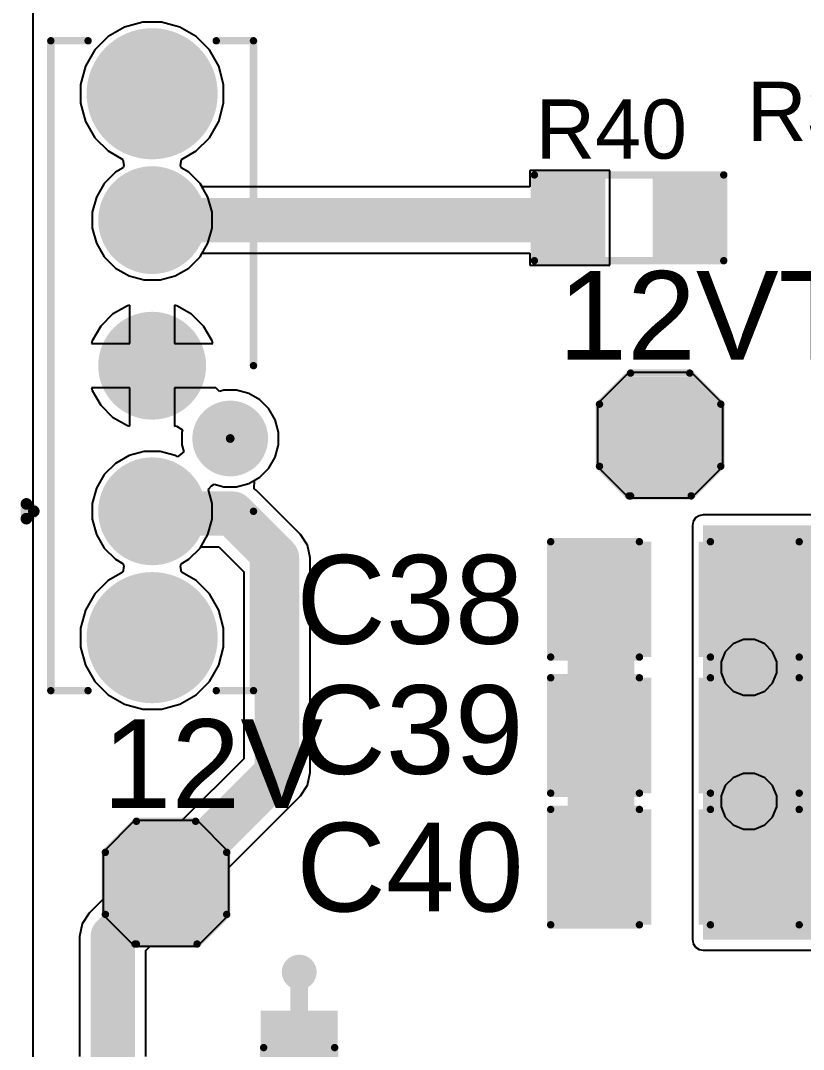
# Model space of a CAD drawing. Header units: millimetres. Extents: x 0 to 215, y 0 to 215.
# Drawn here: x 0.002 to 0.531, y 1.318 to 2.013 of the extents above; entities that cross this region are included whole.
import ezdxf

# ---------------------------------------------------------------- set-up
doc = ezdxf.new("R2010")
doc.units = ezdxf.units.MM
doc.header["$MEASUREMENT"] = 0
for name, color, linetype in [('BottomLayer', 5, 'Continuous'), ('BottomSolder', 6, 'Continuous'), ('MultiLayer', 9, 'Continuous'), ('PadHoleLayer', 156, 'Continuous'), ('TopLayer', 1, 'Continuous'), ('TopOverlay', 2, 'Continuous'), ('TopPaste', 8, 'Continuous'), ('TopSolder', 216, 'Continuous'), ('ViaHoleLayer', 16, 'Continuous')]:
    doc.layers.add(name, color=color, linetype=linetype)
doc.styles.add('Arial', font='arial.ttf', dxfattribs={"height": 0.2})

# ---------------------------------------------------------------- blocks, each defined once
blk = doc.blocks.new('R___0805_41')
at = {"layer": 'TopLayer'}
for points in [[(-0.06, 0.025), (-0.02, 0.025), (-0.02, -0.025), (-0.06, -0.025)], [(0.02, 0.025), (0.06, 0.025), (0.06, -0.025), (0.02, -0.025)]]:
    blk.add_hatch(color=1, dxfattribs=at).paths.add_polyline_path(points)
at = {"layer": 'TopPaste'}
for points in [[(-0.06, 0.025), (-0.02, 0.025), (-0.02, -0.025), (-0.06, -0.025)], [(0.02, 0.025), (0.06, 0.025), (0.06, -0.025), (0.02, -0.025)]]:
    blk.add_hatch(color=8, dxfattribs=at).paths.add_polyline_path(points)
at = {"layer": 'TopSolder'}
for points in [[(-0.064, 0.029), (-0.016, 0.029), (-0.016, -0.029), (-0.064, -0.029)], [(0.016, 0.029), (0.064, 0.029), (0.064, -0.029), (0.016, -0.029)]]:
    blk.add_hatch(color=216, dxfattribs=at).paths.add_polyline_path(points)
at = {"layer": 'TopOverlay', "const_width": 0.005}
for points in [[(-0.064, 0.029), (-0.064, -0.029)], [(0.064, 0.029), (-0.064, 0.029)], [(0.064, 0.029), (0.064, -0.029)], [(0.064, -0.029), (-0.064, -0.029)]]:
    blk.add_lwpolyline(points, dxfattribs=at)
at = {"layer": 'TopOverlay', "const_width": 0.0025}
for points in [[(-0.06525, 0.029, 1), (-0.06275, 0.029, 1)], [(-0.06525, 0.029, 1), (-0.06275, 0.029, 1)], [(0.06275, 0.029, 1), (0.06525, 0.029, 1)], [(0.06275, 0.029, 1), (0.06525, 0.029, 1)], [(-0.06525, -0.029, 1), (-0.06275, -0.029, 1)], [(-0.06525, -0.029, 1), (-0.06275, -0.029, 1)], [(0.06275, -0.029, 1), (0.06525, -0.029, 1)], [(0.06275, -0.029, 1), (0.06525, -0.029, 1)]]:
    blk.add_lwpolyline(points, format="xyb", close=True, dxfattribs=at)
blk = doc.blocks.new('LED_0603_93')
at = {"layer": 'TopLayer'}
for points in [[(-0.03937, 0.01969), (-0.01969, 0.01969), (-0.01969, -0.01969), (-0.03937, -0.01969)], [(0.01969, 0.01969), (0.03937, 0.01969), (0.03937, -0.01969), (0.01969, -0.01969)]]:
    blk.add_hatch(color=1, dxfattribs=at).paths.add_polyline_path(points)
at = {"layer": 'TopOverlay'}
blk.add_hatch(color=2, dxfattribs=at).paths.add_polyline_path([(0.044, -0.026), (0.069, -0.026), (0.069, 0.026), (0.044, 0.026)])
at = {"layer": 'TopPaste'}
for points in [[(-0.03937, 0.01969), (-0.01969, 0.01969), (-0.01969, -0.01969), (-0.03937, -0.01969)], [(0.01969, 0.01969), (0.03937, 0.01969), (0.03937, -0.01969), (0.01969, -0.01969)]]:
    blk.add_hatch(color=8, dxfattribs=at).paths.add_polyline_path(points)
at = {"layer": 'TopSolder'}
for points in [[(-0.04337, 0.02369), (-0.01569, 0.02369), (-0.01569, -0.02369), (-0.04337, -0.02369)], [(0.01569, 0.02369), (0.04337, 0.02369), (0.04337, -0.02369), (0.01569, -0.02369)]]:
    blk.add_hatch(color=216, dxfattribs=at).paths.add_polyline_path(points)
at = {"layer": 'TopOverlay', "const_width": 0.005}
for points in [[(-0.044, 0.024), (-0.017, 0.024)], [(-0.044, 0.024), (-0.044, -0.024)], [(0.017, 0.024), (0.044, 0.024)], [(0.044, 0.024), (0.044, -0.024)], [(-0.044, -0.024), (-0.017, -0.024)], [(0.017, -0.024), (0.044, -0.024)]]:
    blk.add_lwpolyline(points, dxfattribs=at)
at = {"layer": 'TopOverlay', "const_width": 0.0025}
for points in [[(-0.04525, 0.024, 1), (-0.04275, 0.024, 1)], [(-0.04525, 0.024, 1), (-0.04275, 0.024, 1)], [(-0.01825, 0.024, 1), (-0.01575, 0.024, 1)], [(0.01575, 0.024, 1), (0.01825, 0.024, 1)], [(0.04275, 0.024, 1), (0.04525, 0.024, 1)], [(0.04275, 0.024, 1), (0.04525, 0.024, 1)], [(-0.04525, -0.024, 1), (-0.04275, -0.024, 1)], [(-0.04525, -0.024, 1), (-0.04275, -0.024, 1)], [(-0.01825, -0.024, 1), (-0.01575, -0.024, 1)], [(0.01575, -0.024, 1), (0.01825, -0.024, 1)], [(0.04275, -0.024, 1), (0.04525, -0.024, 1)], [(0.04275, -0.024, 1), (0.04525, -0.024, 1)]]:
    blk.add_lwpolyline(points, format="xyb", close=True, dxfattribs=at)
blk = doc.blocks.new('T____P______TH_1_8___H_________0_92___106')
at = {"layer": 'BottomLayer'}
blk.add_hatch(color=5, dxfattribs=at).paths.add_polyline_path([(0.01772, 0.03543), (-0.01772, 0.03543), (-0.03543, 0.01772), (-0.03543, -0.01772), (-0.01772, -0.03543), (0.01772, -0.03543), (0.03543, -0.01772), (0.03543, 0.01772)])
at = {"layer": 'BottomSolder'}
blk.add_hatch(color=6, dxfattribs=at).paths.add_polyline_path([(0.01972, 0.03943), (-0.01972, 0.03943), (-0.03943, 0.01972), (-0.03943, -0.01972), (-0.01972, -0.03943), (0.01972, -0.03943), (0.03943, -0.01972), (0.03943, 0.01972)])
at = {"layer": 'MultiLayer'}
blk.add_hatch(color=9, dxfattribs=at).paths.add_polyline_path([(0.01772, 0.03543), (-0.01772, 0.03543), (-0.03543, 0.01772), (-0.03543, -0.01772), (-0.01772, -0.03543), (0.01772, -0.03543), (0.03543, -0.01772), (0.03543, 0.01772)])
at = {"layer": 'PadHoleLayer'}
h = blk.add_hatch(color=156, dxfattribs=at)
edge = h.paths.add_edge_path()
edge.add_arc((0, 0), 0.01811, 0, 360)
at = {"layer": 'TopLayer'}
blk.add_hatch(color=1, dxfattribs=at).paths.add_polyline_path([(0.01772, 0.03543), (-0.01772, 0.03543), (-0.03543, 0.01772), (-0.03543, -0.01772), (-0.01772, -0.03543), (0.01772, -0.03543), (0.03543, -0.01772), (0.03543, 0.01772)])
at = {"layer": 'TopSolder'}
blk.add_hatch(color=216, dxfattribs=at).paths.add_polyline_path([(0.01972, 0.03943), (-0.01972, 0.03943), (-0.03943, 0.01972), (-0.03943, -0.01972), (-0.01972, -0.03943), (0.01972, -0.03943), (0.03943, -0.01972), (0.03943, 0.01972)])
at = {"layer": 'TopOverlay', "const_width": 0.005}
for points in [[(-0.041, 0.021), (-0.02, 0.042)], [(-0.02, 0.042), (0.02, 0.042)], [(0.02, 0.042), (0.041, 0.021)], [(-0.041, -0.021), (-0.041, 0.021)], [(0.041, -0.021), (0.041, 0.021)], [(-0.041, -0.021), (-0.021, -0.041)], [(0.021, -0.041), (0.041, -0.021)], [(-0.02, -0.041), (0.021, -0.041)]]:
    blk.add_lwpolyline(points, dxfattribs=at)
at = {"layer": 'TopOverlay', "const_width": 0.0025}
for points in [[(-0.02125, 0.042, 1), (-0.01875, 0.042, 1)], [(-0.02125, 0.042, 1), (-0.01875, 0.042, 1)], [(0.01875, 0.042, 1), (0.02125, 0.042, 1)], [(0.01875, 0.042, 1), (0.02125, 0.042, 1)], [(-0.04225, 0.021, 1), (-0.03975, 0.021, 1)], [(-0.04225, 0.021, 1), (-0.03975, 0.021, 1)], [(0.03975, 0.021, 1), (0.04225, 0.021, 1)], [(0.03975, 0.021, 1), (0.04225, 0.021, 1)], [(-0.04225, -0.021, 1), (-0.03975, -0.021, 1)], [(-0.04225, -0.021, 1), (-0.03975, -0.021, 1)], [(0.03975, -0.021, 1), (0.04225, -0.021, 1)], [(0.03975, -0.021, 1), (0.04225, -0.021, 1)], [(-0.02225, -0.041, 1), (-0.01975, -0.041, 1)], [(-0.02125, -0.041, 1), (-0.01875, -0.041, 1)], [(0.01975, -0.041, 1), (0.02225, -0.041, 1)], [(0.01975, -0.041, 1), (0.02225, -0.041, 1)]]:
    blk.add_lwpolyline(points, format="xyb", close=True, dxfattribs=at)
blk = doc.blocks.new('1053111303_140')
at = {"layer": 'BottomLayer'}
h = blk.add_hatch(color=5, dxfattribs=at)
edge = h.paths.add_edge_path()
edge.add_arc((-0.18386, 0.02638), 0.04134, 0, 360)
h = blk.add_hatch(color=5, dxfattribs=at)
edge = h.paths.add_edge_path()
edge.add_arc((0.18386, 0.02638), 0.04134, 0, 360)
h = blk.add_hatch(color=5, dxfattribs=at)
edge = h.paths.add_edge_path()
edge.add_arc((-0.09843, 0.02638), 0.03346, 0, 360)
h = blk.add_hatch(color=5, dxfattribs=at)
edge = h.paths.add_edge_path()
edge.add_arc((0, 0.02638), 0.03346, 0, 360)
h = blk.add_hatch(color=5, dxfattribs=at)
edge = h.paths.add_edge_path()
edge.add_arc((0.09843, 0.02638), 0.03346, 0, 360)
at = {"layer": 'BottomSolder'}
h = blk.add_hatch(color=6, dxfattribs=at)
edge = h.paths.add_edge_path()
edge.add_arc((-0.18386, 0.02638), 0.04434, 0, 360)
h = blk.add_hatch(color=6, dxfattribs=at)
edge = h.paths.add_edge_path()
edge.add_arc((0.18386, 0.02638), 0.04434, 0, 360)
h = blk.add_hatch(color=6, dxfattribs=at)
edge = h.paths.add_edge_path()
edge.add_arc((-0.09843, 0.02638), 0.03646, 0, 360)
h = blk.add_hatch(color=6, dxfattribs=at)
edge = h.paths.add_edge_path()
edge.add_arc((0, 0.02638), 0.03646, 0, 360)
h = blk.add_hatch(color=6, dxfattribs=at)
edge = h.paths.add_edge_path()
edge.add_arc((0.09843, 0.02638), 0.03646, 0, 360)
h = blk.add_hatch(color=6, dxfattribs=at)
edge = h.paths.add_edge_path()
edge.add_arc((-0.04921, -0.02638), 0.003, 0, 360)
at = {"layer": 'MultiLayer'}
h = blk.add_hatch(color=9, dxfattribs=at)
edge = h.paths.add_edge_path()
edge.add_arc((-0.18386, 0.02638), 0.04134, 0, 360)
h = blk.add_hatch(color=9, dxfattribs=at)
edge = h.paths.add_edge_path()
edge.add_arc((0.18386, 0.02638), 0.04134, 0, 360)
h = blk.add_hatch(color=9, dxfattribs=at)
edge = h.paths.add_edge_path()
edge.add_arc((-0.09843, 0.02638), 0.03346, 0, 360)
h = blk.add_hatch(color=9, dxfattribs=at)
edge = h.paths.add_edge_path()
edge.add_arc((0, 0.02638), 0.03346, 0, 360)
h = blk.add_hatch(color=9, dxfattribs=at)
edge = h.paths.add_edge_path()
edge.add_arc((0.09843, 0.02638), 0.03346, 0, 360)
at = {"layer": 'PadHoleLayer'}
h = blk.add_hatch(color=156, dxfattribs=at)
edge = h.paths.add_edge_path()
edge.add_arc((-0.18386, 0.02638), 0.0315, 0, 360)
h = blk.add_hatch(color=156, dxfattribs=at)
edge = h.paths.add_edge_path()
edge.add_arc((0.18386, 0.02638), 0.0315, 0, 360)
h = blk.add_hatch(color=156, dxfattribs=at)
edge = h.paths.add_edge_path()
edge.add_arc((-0.09843, 0.02638), 0.02362, 0, 360)
h = blk.add_hatch(color=156, dxfattribs=at)
edge = h.paths.add_edge_path()
edge.add_arc((0, 0.02638), 0.02362, 0, 360)
h = blk.add_hatch(color=156, dxfattribs=at)
edge = h.paths.add_edge_path()
edge.add_arc((0.09843, 0.02638), 0.02362, 0, 360)
h = blk.add_hatch(color=156, dxfattribs=at)
edge = h.paths.add_edge_path()
edge.add_arc((-0.04921, -0.02638), 0.02559, 0, 360)
at = {"layer": 'TopLayer'}
h = blk.add_hatch(color=1, dxfattribs=at)
edge = h.paths.add_edge_path()
edge.add_arc((-0.18386, 0.02638), 0.04134, 0, 360)
h = blk.add_hatch(color=1, dxfattribs=at)
edge = h.paths.add_edge_path()
edge.add_arc((0.18386, 0.02638), 0.04134, 0, 360)
h = blk.add_hatch(color=1, dxfattribs=at)
edge = h.paths.add_edge_path()
edge.add_arc((-0.09843, 0.02638), 0.03346, 0, 360)
h = blk.add_hatch(color=1, dxfattribs=at)
edge = h.paths.add_edge_path()
edge.add_arc((0, 0.02638), 0.03346, 0, 360)
h = blk.add_hatch(color=1, dxfattribs=at)
edge = h.paths.add_edge_path()
edge.add_arc((0.09843, 0.02638), 0.03346, 0, 360)
at = {"layer": 'TopSolder'}
h = blk.add_hatch(color=216, dxfattribs=at)
edge = h.paths.add_edge_path()
edge.add_arc((-0.18386, 0.02638), 0.04434, 0, 360)
h = blk.add_hatch(color=216, dxfattribs=at)
edge = h.paths.add_edge_path()
edge.add_arc((0.18386, 0.02638), 0.04434, 0, 360)
h = blk.add_hatch(color=216, dxfattribs=at)
edge = h.paths.add_edge_path()
edge.add_arc((-0.09843, 0.02638), 0.03646, 0, 360)
h = blk.add_hatch(color=216, dxfattribs=at)
edge = h.paths.add_edge_path()
edge.add_arc((0, 0.02638), 0.03646, 0, 360)
h = blk.add_hatch(color=216, dxfattribs=at)
edge = h.paths.add_edge_path()
edge.add_arc((0.09843, 0.02638), 0.03646, 0, 360)
h = blk.add_hatch(color=216, dxfattribs=at)
edge = h.paths.add_edge_path()
edge.add_arc((-0.04921, -0.02638), 0.003, 0, 360)
at = {"layer": 'TopOverlay'}
for points, const_width in [([(-0.10343, 0.11138), (-0.09843, 0.10638)], 0.00787), ([(-0.10343, 0.11138), (-0.09343, 0.11138)], 0.00787), ([(-0.09343, 0.11138), (-0.09843, 0.10638)], 0.00787), ([(-0.21968, 0.09488), (0.21968, 0.09488)], 0.005), ([(-0.21968, 0.09488), (-0.21968, 0.06969)], 0.005), ([(0.21968, 0.09488), (0.21968, 0.06969)], 0.005), ([(-0.21968, -0.01693), (-0.21968, -0.04213)], 0.005), ([(0.21968, -0.01693), (0.21968, -0.04213)], 0.005), ([(-0.21968, -0.04213), (-0.09843, -0.04213)], 0.005), ([(0, -0.04213), (0.21968, -0.04213)], 0.005)]:
    blk.add_lwpolyline(points, dxfattribs=dict(at, const_width=const_width))
for points, const_width in [([(-0.10539, 0.11138, 1), (-0.10146, 0.11138, 1)], 0.00394), ([(-0.10539, 0.11138, 1), (-0.10146, 0.11138, 1)], 0.00394), ([(-0.09539, 0.11138, 1), (-0.09146, 0.11138, 1)], 0.00394), ([(-0.09539, 0.11138, 1), (-0.09146, 0.11138, 1)], 0.00394), ([(-0.10039, 0.10638, 1), (-0.09646, 0.10638, 1)], 0.00394), ([(-0.10039, 0.10638, 1), (-0.09646, 0.10638, 1)], 0.00394), ([(-0.22093, 0.09488, 1), (-0.21843, 0.09488, 1)], 0.0025), ([(-0.22093, 0.09488, 1), (-0.21843, 0.09488, 1)], 0.0025), ([(0.21843, 0.09488, 1), (0.22093, 0.09488, 1)], 0.0025), ([(0.21843, 0.09488, 1), (0.22093, 0.09488, 1)], 0.0025), ([(-0.22093, 0.06969, 1), (-0.21843, 0.06969, 1)], 0.0025), ([(0.21843, 0.06969, 1), (0.22093, 0.06969, 1)], 0.0025), ([(-0.22093, -0.01693, 1), (-0.21843, -0.01693, 1)], 0.0025), ([(0.21843, -0.01693, 1), (0.22093, -0.01693, 1)], 0.0025), ([(-0.22093, -0.04213, 1), (-0.21843, -0.04213, 1)], 0.0025), ([(-0.22093, -0.04213, 1), (-0.21843, -0.04213, 1)], 0.0025), ([(-0.09968, -0.04213, 1), (-0.09718, -0.04213, 1)], 0.0025), ([(-0.00125, -0.04213, 1), (0.00125, -0.04213, 1)], 0.0025), ([(0.21843, -0.04213, 1), (0.22093, -0.04213, 1)], 0.0025), ([(0.21843, -0.04213, 1), (0.22093, -0.04213, 1)], 0.0025)]:
    blk.add_lwpolyline(points, format="xyb", close=True, dxfattribs=dict(at, const_width=const_width))
blk = doc.blocks.new('T____P______TH_1_8___H_________0_92___141')
at = {"layer": 'BottomLayer'}
blk.add_hatch(color=5, dxfattribs=at).paths.add_polyline_path([(0.01772, 0.03543), (-0.01772, 0.03543), (-0.03543, 0.01772), (-0.03543, -0.01772), (-0.01772, -0.03543), (0.01772, -0.03543), (0.03543, -0.01772), (0.03543, 0.01772)])
at = {"layer": 'BottomSolder'}
blk.add_hatch(color=6, dxfattribs=at).paths.add_polyline_path([(0.01972, 0.03943), (-0.01972, 0.03943), (-0.03943, 0.01972), (-0.03943, -0.01972), (-0.01972, -0.03943), (0.01972, -0.03943), (0.03943, -0.01972), (0.03943, 0.01972)])
at = {"layer": 'MultiLayer'}
blk.add_hatch(color=9, dxfattribs=at).paths.add_polyline_path([(0.01772, 0.03543), (-0.01772, 0.03543), (-0.03543, 0.01772), (-0.03543, -0.01772), (-0.01772, -0.03543), (0.01772, -0.03543), (0.03543, -0.01772), (0.03543, 0.01772)])
at = {"layer": 'PadHoleLayer'}
h = blk.add_hatch(color=156, dxfattribs=at)
edge = h.paths.add_edge_path()
edge.add_arc((0, 0), 0.01811, 0, 360)
at = {"layer": 'TopLayer'}
blk.add_hatch(color=1, dxfattribs=at).paths.add_polyline_path([(0.01772, 0.03543), (-0.01772, 0.03543), (-0.03543, 0.01772), (-0.03543, -0.01772), (-0.01772, -0.03543), (0.01772, -0.03543), (0.03543, -0.01772), (0.03543, 0.01772)])
at = {"layer": 'TopSolder'}
blk.add_hatch(color=216, dxfattribs=at).paths.add_polyline_path([(0.01972, 0.03943), (-0.01972, 0.03943), (-0.03943, 0.01972), (-0.03943, -0.01972), (-0.01972, -0.03943), (0.01972, -0.03943), (0.03943, -0.01972), (0.03943, 0.01972)])
at = {"layer": 'TopOverlay', "const_width": 0.005}
for points in [[(-0.041, 0.021), (-0.02, 0.042)], [(-0.02, 0.042), (0.02, 0.042)], [(0.02, 0.042), (0.041, 0.021)], [(-0.041, -0.021), (-0.041, 0.021)], [(0.041, -0.021), (0.041, 0.021)], [(-0.041, -0.021), (-0.021, -0.041)], [(0.021, -0.041), (0.041, -0.021)], [(-0.02, -0.041), (0.021, -0.041)]]:
    blk.add_lwpolyline(points, dxfattribs=at)
at = {"layer": 'TopOverlay', "const_width": 0.0025}
for points in [[(-0.02125, 0.042, 1), (-0.01875, 0.042, 1)], [(-0.02125, 0.042, 1), (-0.01875, 0.042, 1)], [(0.01875, 0.042, 1), (0.02125, 0.042, 1)], [(0.01875, 0.042, 1), (0.02125, 0.042, 1)], [(-0.04225, 0.021, 1), (-0.03975, 0.021, 1)], [(-0.04225, 0.021, 1), (-0.03975, 0.021, 1)], [(0.03975, 0.021, 1), (0.04225, 0.021, 1)], [(0.03975, 0.021, 1), (0.04225, 0.021, 1)], [(-0.04225, -0.021, 1), (-0.03975, -0.021, 1)], [(-0.04225, -0.021, 1), (-0.03975, -0.021, 1)], [(0.03975, -0.021, 1), (0.04225, -0.021, 1)], [(0.03975, -0.021, 1), (0.04225, -0.021, 1)], [(-0.02225, -0.041, 1), (-0.01975, -0.041, 1)], [(-0.02125, -0.041, 1), (-0.01875, -0.041, 1)], [(0.01975, -0.041, 1), (0.02225, -0.041, 1)], [(0.01975, -0.041, 1), (0.02225, -0.041, 1)]]:
    blk.add_lwpolyline(points, format="xyb", close=True, dxfattribs=at)
blk = doc.blocks.new('C___1206_167')
at = {"layer": 'TopLayer'}
for points in [[(-0.08, 0.035), (-0.02, 0.035), (-0.02, -0.035), (-0.08, -0.035)], [(0.02, 0.035), (0.08, 0.035), (0.08, -0.035), (0.02, -0.035)]]:
    blk.add_hatch(color=1, dxfattribs=at).paths.add_polyline_path(points)
at = {"layer": 'TopPaste'}
for points in [[(-0.08, 0.035), (-0.02, 0.035), (-0.02, -0.035), (-0.08, -0.035)], [(0.02, 0.035), (0.08, 0.035), (0.08, -0.035), (0.02, -0.035)]]:
    blk.add_hatch(color=8, dxfattribs=at).paths.add_polyline_path(points)
at = {"layer": 'TopSolder'}
for points in [[(-0.084, 0.039), (-0.016, 0.039), (-0.016, -0.039), (-0.084, -0.039)], [(0.016, 0.039), (0.084, 0.039), (0.084, -0.039), (0.016, -0.039)]]:
    blk.add_hatch(color=216, dxfattribs=at).paths.add_polyline_path(points)
at = {"layer": 'TopOverlay', "const_width": 0.005}
for points in [[(-0.084, 0.039), (-0.024, 0.039)], [(-0.084, -0.039), (-0.084, 0.039)], [(0.024, 0.039), (0.084, 0.039)], [(0.084, -0.039), (0.084, 0.039)], [(-0.084, -0.039), (-0.024, -0.039)], [(0.024, -0.039), (0.084, -0.039)]]:
    blk.add_lwpolyline(points, dxfattribs=at)
at = {"layer": 'TopOverlay', "const_width": 0.0025}
for points in [[(-0.08525, 0.039, 1), (-0.08275, 0.039, 1)], [(-0.08525, 0.039, 1), (-0.08275, 0.039, 1)], [(-0.02525, 0.039, 1), (-0.02275, 0.039, 1)], [(0.02275, 0.039, 1), (0.02525, 0.039, 1)], [(0.08275, 0.039, 1), (0.08525, 0.039, 1)], [(0.08275, 0.039, 1), (0.08525, 0.039, 1)], [(-0.08525, -0.039, 1), (-0.08275, -0.039, 1)], [(-0.08525, -0.039, 1), (-0.08275, -0.039, 1)], [(-0.02525, -0.039, 1), (-0.02275, -0.039, 1)], [(0.02275, -0.039, 1), (0.02525, -0.039, 1)], [(0.08275, -0.039, 1), (0.08525, -0.039, 1)], [(0.08275, -0.039, 1), (0.08525, -0.039, 1)]]:
    blk.add_lwpolyline(points, format="xyb", close=True, dxfattribs=at)
blk = doc.blocks.new('C___1206_168')
at = {"layer": 'TopLayer'}
for points in [[(-0.08, 0.035), (-0.02, 0.035), (-0.02, -0.035), (-0.08, -0.035)], [(0.02, 0.035), (0.08, 0.035), (0.08, -0.035), (0.02, -0.035)]]:
    blk.add_hatch(color=1, dxfattribs=at).paths.add_polyline_path(points)
at = {"layer": 'TopPaste'}
for points in [[(-0.08, 0.035), (-0.02, 0.035), (-0.02, -0.035), (-0.08, -0.035)], [(0.02, 0.035), (0.08, 0.035), (0.08, -0.035), (0.02, -0.035)]]:
    blk.add_hatch(color=8, dxfattribs=at).paths.add_polyline_path(points)
at = {"layer": 'TopSolder'}
for points in [[(-0.084, 0.039), (-0.016, 0.039), (-0.016, -0.039), (-0.084, -0.039)], [(0.016, 0.039), (0.084, 0.039), (0.084, -0.039), (0.016, -0.039)]]:
    blk.add_hatch(color=216, dxfattribs=at).paths.add_polyline_path(points)
at = {"layer": 'TopOverlay', "const_width": 0.005}
for points in [[(-0.084, 0.039), (-0.024, 0.039)], [(-0.084, -0.039), (-0.084, 0.039)], [(0.024, 0.039), (0.084, 0.039)], [(0.084, -0.039), (0.084, 0.039)], [(-0.084, -0.039), (-0.024, -0.039)], [(0.024, -0.039), (0.084, -0.039)]]:
    blk.add_lwpolyline(points, dxfattribs=at)
at = {"layer": 'TopOverlay', "const_width": 0.0025}
for points in [[(-0.08525, 0.039, 1), (-0.08275, 0.039, 1)], [(-0.08525, 0.039, 1), (-0.08275, 0.039, 1)], [(-0.02525, 0.039, 1), (-0.02275, 0.039, 1)], [(0.02275, 0.039, 1), (0.02525, 0.039, 1)], [(0.08275, 0.039, 1), (0.08525, 0.039, 1)], [(0.08275, 0.039, 1), (0.08525, 0.039, 1)], [(-0.08525, -0.039, 1), (-0.08275, -0.039, 1)], [(-0.08525, -0.039, 1), (-0.08275, -0.039, 1)], [(-0.02525, -0.039, 1), (-0.02275, -0.039, 1)], [(0.02275, -0.039, 1), (0.02525, -0.039, 1)], [(0.08275, -0.039, 1), (0.08525, -0.039, 1)], [(0.08275, -0.039, 1), (0.08525, -0.039, 1)]]:
    blk.add_lwpolyline(points, format="xyb", close=True, dxfattribs=at)
blk = doc.blocks.new('C___1206_169')
at = {"layer": 'TopLayer'}
for points in [[(-0.08, 0.035), (-0.02, 0.035), (-0.02, -0.035), (-0.08, -0.035)], [(0.02, 0.035), (0.08, 0.035), (0.08, -0.035), (0.02, -0.035)]]:
    blk.add_hatch(color=1, dxfattribs=at).paths.add_polyline_path(points)
at = {"layer": 'TopPaste'}
for points in [[(-0.08, 0.035), (-0.02, 0.035), (-0.02, -0.035), (-0.08, -0.035)], [(0.02, 0.035), (0.08, 0.035), (0.08, -0.035), (0.02, -0.035)]]:
    blk.add_hatch(color=8, dxfattribs=at).paths.add_polyline_path(points)
at = {"layer": 'TopSolder'}
for points in [[(-0.084, 0.039), (-0.016, 0.039), (-0.016, -0.039), (-0.084, -0.039)], [(0.016, 0.039), (0.084, 0.039), (0.084, -0.039), (0.016, -0.039)]]:
    blk.add_hatch(color=216, dxfattribs=at).paths.add_polyline_path(points)
at = {"layer": 'TopOverlay', "const_width": 0.005}
for points in [[(-0.084, 0.039), (-0.024, 0.039)], [(-0.084, -0.039), (-0.084, 0.039)], [(0.024, 0.039), (0.084, 0.039)], [(0.084, -0.039), (0.084, 0.039)], [(-0.084, -0.039), (-0.024, -0.039)], [(0.024, -0.039), (0.084, -0.039)]]:
    blk.add_lwpolyline(points, dxfattribs=at)
at = {"layer": 'TopOverlay', "const_width": 0.0025}
for points in [[(-0.08525, 0.039, 1), (-0.08275, 0.039, 1)], [(-0.08525, 0.039, 1), (-0.08275, 0.039, 1)], [(-0.02525, 0.039, 1), (-0.02275, 0.039, 1)], [(0.02275, 0.039, 1), (0.02525, 0.039, 1)], [(0.08275, 0.039, 1), (0.08525, 0.039, 1)], [(0.08275, 0.039, 1), (0.08525, 0.039, 1)], [(-0.08525, -0.039, 1), (-0.08275, -0.039, 1)], [(-0.08525, -0.039, 1), (-0.08275, -0.039, 1)], [(-0.02525, -0.039, 1), (-0.02275, -0.039, 1)], [(0.02275, -0.039, 1), (0.02525, -0.039, 1)], [(0.08275, -0.039, 1), (0.08525, -0.039, 1)], [(0.08275, -0.039, 1), (0.08525, -0.039, 1)]]:
    blk.add_lwpolyline(points, format="xyb", close=True, dxfattribs=at)

msp = doc.modelspace()

# ---------------------------------------------------------------- hatches: boundary and pattern name
at = {"layer": 'BottomLayer'}
h = msp.add_hatch(color=5, dxfattribs=at)
edge = h.paths.add_edge_path()
edge.add_arc((0.394, 1.576), 0.01181, 0, 360)
h = msp.add_hatch(color=5, dxfattribs=at)
edge = h.paths.add_edge_path()
edge.add_arc((0.494, 1.576), 0.01181, 0, 360)
h = msp.add_hatch(color=5, dxfattribs=at)
edge = h.paths.add_edge_path()
edge.add_arc((0.394, 1.4855), 0.01181, 0, 360)
h = msp.add_hatch(color=5, dxfattribs=at)
edge = h.paths.add_edge_path()
edge.add_arc((0.494, 1.4855), 0.01181, 0, 360)
h = msp.add_hatch(color=5, dxfattribs=at)
edge = h.paths.add_edge_path()
edge.add_arc((0.19, 1.37), 0.01181, 0, 360)
at = {"layer": 'TopLayer'}
msp.add_hatch(color=1, dxfattribs=at).paths.add_polyline_path([(0.463, 1.392), (0.771, 1.392), (0.771, 1.672), (0.463, 1.672)])
h = msp.add_hatch(color=1, dxfattribs=at)
edge = h.paths.add_edge_path()
edge.add_arc((0.394, 1.576), 0.01181, 0, 360)
h = msp.add_hatch(color=1, dxfattribs=at)
edge = h.paths.add_edge_path()
edge.add_arc((0.494, 1.576), 0.01181, 0, 360)
h = msp.add_hatch(color=1, dxfattribs=at)
edge = h.paths.add_edge_path()
edge.add_arc((0.394, 1.4855), 0.01181, 0, 360)
h = msp.add_hatch(color=1, dxfattribs=at)
edge = h.paths.add_edge_path()
edge.add_arc((0.494, 1.4855), 0.01181, 0, 360)
h = msp.add_hatch(color=1, dxfattribs=at)
edge = h.paths.add_edge_path()
edge.add_arc((0.19, 1.37), 0.01181, 0, 360)
at = {"layer": 'ViaHoleLayer'}
h = msp.add_hatch(color=16, dxfattribs=at)
edge = h.paths.add_edge_path()
edge.add_arc((0.394, 1.576), 0.00591, 0, 360)
h = msp.add_hatch(color=16, dxfattribs=at)
edge = h.paths.add_edge_path()
edge.add_arc((0.494, 1.576), 0.00591, 0, 360)
h = msp.add_hatch(color=16, dxfattribs=at)
edge = h.paths.add_edge_path()
edge.add_arc((0.394, 1.4855), 0.00591, 0, 360)
h = msp.add_hatch(color=16, dxfattribs=at)
edge = h.paths.add_edge_path()
edge.add_arc((0.494, 1.4855), 0.00591, 0, 360)
h = msp.add_hatch(color=16, dxfattribs=at)
edge = h.paths.add_edge_path()
edge.add_arc((0.19, 1.37), 0.00591, 0, 360)

# ---------------------------------------------------------------- linework, layer by layer
at = {"layer": 'BottomLayer'}
for p, q in [((0.0102, 0.0102), (0.0102, 3.2398)), ((0.08426, 2.0122), (0.07196, 2.0089)), ((0.09699, 2.0122), (0.08426, 2.0122)), ((0.10928, 2.0089), (0.09699, 2.0122)), ((0.07196, 2.0089), (0.06094, 2.00254)), ((0.1203, 2.00254), (0.10928, 2.0089)), ((0.06094, 2.00254), (0.05194, 1.99354)), ((0.1293, 1.99354), (0.1203, 2.00254)), ((0.05194, 1.99354), (0.04558, 1.98252)), ((0.13567, 1.98252), (0.1293, 1.99354)), ((0.04558, 1.98252), (0.04228, 1.97022)), ((0.13896, 1.97022), (0.13567, 1.98252)), ((0.04228, 1.97022), (0.04228, 1.95749)), ((0.13896, 1.95749), (0.13896, 1.97022)), ((0.04228, 1.95749), (0.04558, 1.9452)), ((0.13567, 1.9452), (0.13896, 1.95749)), ((0.04558, 1.9452), (0.05194, 1.93418)), ((0.1293, 1.93418), (0.13567, 1.9452)), ((0.05194, 1.93418), (0.06094, 1.92518)), ((0.1203, 1.92518), (0.1293, 1.93418)), ((0.06094, 1.92518), (0.07081, 1.91948)), ((0.11044, 1.91948), (0.1203, 1.92518)), ((0.07109, 1.91387), (0.06578, 1.9108)), ((0.07081, 1.91948), (0.07141, 1.91569)), ((0.07141, 1.91569), (0.07109, 1.91387)), ((0.10983, 1.91569), (0.11044, 1.91948)), ((0.11016, 1.91387), (0.10983, 1.91569)), ((0.11547, 1.9108), (0.11016, 1.91387)), ((0.06578, 1.9108), (0.05824, 1.90327)), ((0.123, 1.90327), (0.11547, 1.9108)), ((0.05824, 1.90327), (0.05292, 1.89404)), ((0.12833, 1.89404), (0.123, 1.90327)), ((0.05292, 1.89404), (0.05016, 1.88375)), ((0.13109, 1.88375), (0.12833, 1.89404)), ((0.05016, 1.88375), (0.05016, 1.8731)), ((0.13109, 1.8731), (0.13109, 1.88375)), ((0.05016, 1.8731), (0.05292, 1.86281)), ((0.12833, 1.86281), (0.13109, 1.8731)), ((0.05292, 1.86281), (0.05824, 1.85358)), ((0.123, 1.85358), (0.12833, 1.86281)), ((0.05824, 1.85358), (0.06578, 1.84605)), ((0.11547, 1.84605), (0.123, 1.85358)), ((0.06578, 1.84605), (0.075, 1.84072)), ((0.10624, 1.84072), (0.11547, 1.84605)), ((0.075, 1.84072), (0.08529, 1.83796)), ((0.08529, 1.83796), (0.09595, 1.83796)), ((0.09595, 1.83796), (0.10624, 1.84072)), ((0.07385, 1.8205), (0.06393, 1.81478)), ((0.07562, 1.82098), (0.07385, 1.8205)), ((0.07562, 1.795), (0.07562, 1.82098)), ((0.1074, 1.8205), (0.10562, 1.82098)), ((0.10562, 1.82098), (0.10562, 1.795)), ((0.11731, 1.81478), (0.1074, 1.8205)), ((0.06393, 1.81478), (0.05584, 1.80669)), ((0.1254, 1.80669), (0.11731, 1.81478)), ((0.05584, 1.80669), (0.05012, 1.79678)), ((0.13112, 1.79678), (0.1254, 1.80669)), ((0.05012, 1.79678), (0.04964, 1.795)), ((0.04964, 1.795), (0.07562, 1.795)), ((0.10562, 1.795), (0.1316, 1.795)), ((0.1316, 1.795), (0.13112, 1.79678)), ((0.41278, 1.77543), (0.39157, 1.75422)), ((0.45522, 1.77543), (0.41278, 1.77543)), ((0.47643, 1.75422), (0.45522, 1.77543)), ((0.07562, 1.765), (0.04964, 1.765)), ((0.04964, 1.765), (0.05012, 1.76322)), ((0.05012, 1.76322), (0.05584, 1.75331)), ((0.07562, 1.73902), (0.07562, 1.765)), ((0.13372, 1.765), (0.10562, 1.765)), ((0.10562, 1.765), (0.10562, 1.73902)), ((0.13613, 1.76259), (0.13372, 1.765)), ((0.13909, 1.76338), (0.13613, 1.76259)), ((0.14767, 1.76338), (0.13909, 1.76338)), ((0.15596, 1.76116), (0.14767, 1.76338)), ((0.16339, 1.75687), (0.15596, 1.76116)), ((0.05584, 1.75331), (0.06393, 1.74522)), ((0.16946, 1.7508), (0.16339, 1.75687)), ((0.39157, 1.75422), (0.39157, 1.71178)), ((0.47643, 1.71178), (0.47643, 1.75422)), ((0.17375, 1.74337), (0.16946, 1.7508)), ((0.06393, 1.74522), (0.07385, 1.7395)), ((0.07385, 1.7395), (0.07562, 1.73902)), ((0.10562, 1.73902), (0.10675, 1.73932)), ((0.10675, 1.73932), (0.11119, 1.73658)), ((0.17597, 1.73508), (0.17375, 1.74337)), ((0.11119, 1.73658), (0.11079, 1.73508)), ((0.11079, 1.73508), (0.11079, 1.7265)), ((0.17597, 1.7265), (0.17597, 1.73508)), ((0.11079, 1.7265), (0.11208, 1.72169)), ((0.17375, 1.71821), (0.17597, 1.7265)), ((0.075, 1.71928), (0.06578, 1.71395)), ((0.08529, 1.72204), (0.075, 1.71928)), ((0.09595, 1.72204), (0.08529, 1.72204)), ((0.10624, 1.71928), (0.09595, 1.72204)), ((0.10778, 1.71839), (0.10624, 1.71928)), ((0.11208, 1.72169), (0.10778, 1.71839)), ((0.16946, 1.71078), (0.17375, 1.71821)), ((0.06578, 1.71395), (0.05824, 1.70642)), ((0.39157, 1.71178), (0.41278, 1.69057)), ((0.45522, 1.69057), (0.47643, 1.71178)), ((0.05824, 1.70642), (0.05292, 1.69719)), ((0.15596, 1.70042), (0.16339, 1.70471)), ((0.16339, 1.70471), (0.16946, 1.71078)), ((0.12903, 1.69684), (0.13074, 1.69879)), ((0.13074, 1.69879), (0.1325, 1.69996)), ((0.1325, 1.69996), (0.13909, 1.6982)), ((0.13909, 1.6982), (0.14767, 1.6982)), ((0.14767, 1.6982), (0.15596, 1.70042)), ((0.05292, 1.69719), (0.05016, 1.6869)), ((0.12864, 1.69604), (0.12903, 1.69684)), ((0.13109, 1.6869), (0.12864, 1.69604)), ((0.41278, 1.69057), (0.45522, 1.69057)), ((0.05016, 1.6869), (0.05016, 1.67625)), ((0.13109, 1.67625), (0.13109, 1.6869)), ((0.05016, 1.67625), (0.05292, 1.66596)), ((0.12833, 1.66596), (0.13109, 1.67625)), ((0.05292, 1.66596), (0.05824, 1.65673)), ((0.123, 1.65673), (0.12833, 1.66596)), ((0.05824, 1.65673), (0.06578, 1.6492)), ((0.11547, 1.6492), (0.123, 1.65673)), ((0.06578, 1.6492), (0.07109, 1.64613)), ((0.11016, 1.64613), (0.11547, 1.6492)), ((0.07141, 1.64431), (0.07081, 1.64052)), ((0.07109, 1.64613), (0.07141, 1.64431)), ((0.10983, 1.64431), (0.11016, 1.64613)), ((0.11044, 1.64052), (0.10983, 1.64431)), ((0.06094, 1.63482), (0.05194, 1.62582)), ((0.07081, 1.64052), (0.06094, 1.63482)), ((0.1203, 1.63482), (0.11044, 1.64052)), ((0.1293, 1.62582), (0.1203, 1.63482)), ((0.05194, 1.62582), (0.04558, 1.6148)), ((0.13567, 1.6148), (0.1293, 1.62582)), ((0.04558, 1.6148), (0.04228, 1.60251)), ((0.13896, 1.60251), (0.13567, 1.6148)), ((0.04228, 1.60251), (0.04228, 1.58978)), ((0.13896, 1.58978), (0.13896, 1.60251)), ((0.49026, 1.59481), (0.48334, 1.59195)), ((0.49774, 1.59481), (0.49026, 1.59481)), ((0.50466, 1.59195), (0.49774, 1.59481)), ((0.04228, 1.58978), (0.04558, 1.57748)), ((0.13567, 1.57748), (0.13896, 1.58978)), ((0.47805, 1.58666), (0.47519, 1.57974)), ((0.48334, 1.59195), (0.47805, 1.58666)), ((0.50995, 1.58666), (0.50466, 1.59195)), ((0.51281, 1.57974), (0.50995, 1.58666)), ((0.47519, 1.57974), (0.47519, 1.57226)), ((0.51281, 1.57226), (0.51281, 1.57974)), ((0.04558, 1.57748), (0.05194, 1.56646)), ((0.1293, 1.56646), (0.13567, 1.57748)), ((0.47519, 1.57226), (0.47805, 1.56534)), ((0.50995, 1.56534), (0.51281, 1.57226)), ((0.05194, 1.56646), (0.06094, 1.55746)), ((0.1203, 1.55746), (0.1293, 1.56646)), ((0.47805, 1.56534), (0.48334, 1.56005)), ((0.50466, 1.56005), (0.50995, 1.56534)), ((0.48334, 1.56005), (0.49026, 1.55719)), ((0.49774, 1.55719), (0.50466, 1.56005)), ((0.06094, 1.55746), (0.07196, 1.5511)), ((0.10928, 1.5511), (0.1203, 1.55746)), ((0.49026, 1.55719), (0.49774, 1.55719)), ((0.07196, 1.5511), (0.08426, 1.5478)), ((0.08426, 1.5478), (0.09699, 1.5478)), ((0.09699, 1.5478), (0.10928, 1.5511)), ((0.49026, 1.50431), (0.48334, 1.50145)), ((0.49774, 1.50431), (0.49026, 1.50431)), ((0.50466, 1.50145), (0.49774, 1.50431)), ((0.47805, 1.49616), (0.47519, 1.48924)), ((0.48334, 1.50145), (0.47805, 1.49616)), ((0.50995, 1.49616), (0.50466, 1.50145)), ((0.51281, 1.48924), (0.50995, 1.49616)), ((0.47519, 1.48924), (0.47519, 1.48176)), ((0.51281, 1.48176), (0.51281, 1.48924)), ((0.47519, 1.48176), (0.47805, 1.47484)), ((0.50995, 1.47484), (0.51281, 1.48176)), ((0.47805, 1.47484), (0.48334, 1.46955)), ((0.50466, 1.46955), (0.50995, 1.47484)), ((0.07878, 1.47243), (0.05757, 1.45122)), ((0.12122, 1.47243), (0.07878, 1.47243)), ((0.14243, 1.45122), (0.12122, 1.47243)), ((0.48334, 1.46955), (0.49026, 1.46669)), ((0.49774, 1.46669), (0.50466, 1.46955)), ((0.49026, 1.46669), (0.49774, 1.46669)), ((0.05757, 1.45122), (0.05757, 1.40878)), ((0.14243, 1.40878), (0.14243, 1.45122)), ((0.05757, 1.40878), (0.07878, 1.38757)), ((0.12122, 1.38757), (0.14243, 1.40878)), ((0.07878, 1.38757), (0.12122, 1.38757))]:
    msp.add_line(p, q, dxfattribs=at)
at = {"layer": 'TopLayer'}
for p, q in [((0.0102, 0.0102), (0.0102, 2.13807)), ((0.08426, 2.0122), (0.07196, 2.0089)), ((0.09699, 2.0122), (0.08426, 2.0122)), ((0.10928, 2.0089), (0.09699, 2.0122)), ((0.07196, 2.0089), (0.06094, 2.00254)), ((0.1203, 2.00254), (0.10928, 2.0089)), ((0.06094, 2.00254), (0.05194, 1.99354)), ((0.1293, 1.99354), (0.1203, 2.00254)), ((0.05194, 1.99354), (0.04558, 1.98252)), ((0.13567, 1.98252), (0.1293, 1.99354)), ((0.04558, 1.98252), (0.04228, 1.97022)), ((0.13896, 1.97022), (0.13567, 1.98252)), ((0.04228, 1.97022), (0.04228, 1.95749)), ((0.13896, 1.95749), (0.13896, 1.97022)), ((0.04228, 1.95749), (0.04558, 1.9452)), ((0.13567, 1.9452), (0.13896, 1.95749)), ((0.04558, 1.9452), (0.05194, 1.93418)), ((0.1293, 1.93418), (0.13567, 1.9452)), ((0.05194, 1.93418), (0.06094, 1.92518)), ((0.1203, 1.92518), (0.1293, 1.93418)), ((0.06094, 1.92518), (0.07081, 1.91948)), ((0.11044, 1.91948), (0.1203, 1.92518)), ((0.07109, 1.91387), (0.06578, 1.9108)), ((0.07081, 1.91948), (0.07141, 1.91569)), ((0.07141, 1.91569), (0.07109, 1.91387)), ((0.10983, 1.91569), (0.11044, 1.91948)), ((0.11016, 1.91387), (0.10983, 1.91569)), ((0.11547, 1.9108), (0.11016, 1.91387)), ((0.06578, 1.9108), (0.05824, 1.90327)), ((0.123, 1.90327), (0.11547, 1.9108)), ((0.4, 1.912), (0.346, 1.912)), ((0.346, 1.912), (0.346, 1.90086)), ((0.4, 1.848), (0.4, 1.912)), ((0.05824, 1.90327), (0.05292, 1.89404)), ((0.1244, 1.90086), (0.123, 1.90327)), ((0.346, 1.90086), (0.1244, 1.90086)), ((0.05292, 1.89404), (0.05016, 1.88375)), ((0.05016, 1.88375), (0.05016, 1.8731)), ((0.05016, 1.8731), (0.05292, 1.86281)), ((0.05292, 1.86281), (0.05824, 1.85358)), ((0.05824, 1.85358), (0.06578, 1.84605)), ((0.11547, 1.84605), (0.123, 1.85358)), ((0.123, 1.85358), (0.1244, 1.85599)), ((0.1244, 1.85599), (0.346, 1.85599)), ((0.346, 1.85599), (0.346, 1.848)), ((0.06578, 1.84605), (0.075, 1.84072)), ((0.10624, 1.84072), (0.11547, 1.84605)), ((0.346, 1.848), (0.4, 1.848)), ((0.075, 1.84072), (0.08529, 1.83796)), ((0.08529, 1.83796), (0.09595, 1.83796)), ((0.09595, 1.83796), (0.10624, 1.84072)), ((0.07385, 1.8205), (0.06393, 1.81478)), ((0.07562, 1.82098), (0.07385, 1.8205)), ((0.07562, 1.795), (0.07562, 1.82098)), ((0.1074, 1.8205), (0.10562, 1.82098)), ((0.10562, 1.82098), (0.10562, 1.795)), ((0.11731, 1.81478), (0.1074, 1.8205)), ((0.06393, 1.81478), (0.05584, 1.80669)), ((0.1254, 1.80669), (0.11731, 1.81478)), ((0.05584, 1.80669), (0.05012, 1.79678)), ((0.13112, 1.79678), (0.1254, 1.80669)), ((0.05012, 1.79678), (0.04964, 1.795)), ((0.04964, 1.795), (0.07562, 1.795)), ((0.10562, 1.795), (0.1316, 1.795)), ((0.1316, 1.795), (0.13112, 1.79678)), ((0.41278, 1.77543), (0.39157, 1.75422)), ((0.45522, 1.77543), (0.41278, 1.77543)), ((0.47643, 1.75422), (0.45522, 1.77543)), ((0.07562, 1.765), (0.04964, 1.765)), ((0.04964, 1.765), (0.05012, 1.76322)), ((0.05012, 1.76322), (0.05584, 1.75331)), ((0.07562, 1.73902), (0.07562, 1.765)), ((0.13372, 1.765), (0.10562, 1.765)), ((0.10562, 1.765), (0.10562, 1.73902)), ((0.13613, 1.76259), (0.13372, 1.765)), ((0.13909, 1.76338), (0.13613, 1.76259)), ((0.14767, 1.76338), (0.13909, 1.76338)), ((0.15596, 1.76116), (0.14767, 1.76338)), ((0.16339, 1.75687), (0.15596, 1.76116)), ((0.05584, 1.75331), (0.06393, 1.74522)), ((0.16946, 1.7508), (0.16339, 1.75687)), ((0.39157, 1.75422), (0.39157, 1.71178)), ((0.47643, 1.71178), (0.47643, 1.75422)), ((0.17375, 1.74337), (0.16946, 1.7508)), ((0.06393, 1.74522), (0.07385, 1.7395)), ((0.07385, 1.7395), (0.07562, 1.73902)), ((0.10562, 1.73902), (0.10675, 1.73932)), ((0.10675, 1.73932), (0.11119, 1.73658)), ((0.17597, 1.73508), (0.17375, 1.74337)), ((0.11119, 1.73658), (0.11079, 1.73508)), ((0.11079, 1.73508), (0.11079, 1.7265)), ((0.17597, 1.7265), (0.17597, 1.73508)), ((0.11079, 1.7265), (0.11208, 1.72169)), ((0.17375, 1.71821), (0.17597, 1.7265)), ((0.075, 1.71928), (0.06578, 1.71395)), ((0.08529, 1.72204), (0.075, 1.71928)), ((0.09595, 1.72204), (0.08529, 1.72204)), ((0.10624, 1.71928), (0.09595, 1.72204)), ((0.10778, 1.71839), (0.10624, 1.71928)), ((0.11208, 1.72169), (0.10778, 1.71839)), ((0.16946, 1.71078), (0.17375, 1.71821)), ((0.06578, 1.71395), (0.05824, 1.70642)), ((0.39157, 1.71178), (0.41278, 1.69057)), ((0.45522, 1.69057), (0.47643, 1.71178)), ((0.05824, 1.70642), (0.05292, 1.69719)), ((0.15976, 1.70261), (0.16339, 1.70471)), ((0.16339, 1.70471), (0.16946, 1.71078)), ((0.15956, 1.69673), (0.15976, 1.70261)), ((0.05292, 1.69719), (0.05016, 1.6869)), ((0.16086, 1.69586), (0.15956, 1.69673)), ((0.19086, 1.66586), (0.16086, 1.69586)), ((0.41278, 1.69057), (0.45522, 1.69057)), ((0.05016, 1.6869), (0.05016, 1.67625)), ((0.45795, 1.67705), (0.45641, 1.67473)), ((0.46027, 1.67859), (0.45795, 1.67705)), ((0.463, 1.67914), (0.46027, 1.67859)), ((0.771, 1.67914), (0.463, 1.67914)), ((0.05016, 1.67625), (0.05292, 1.66596)), ((0.45641, 1.67473), (0.45586, 1.672)), ((0.45586, 1.672), (0.45586, 1.392)), ((0.05292, 1.66596), (0.05824, 1.65673)), ((0.19572, 1.65858), (0.19086, 1.66586)), ((0.05824, 1.65673), (0.06578, 1.6492)), ((0.11547, 1.6492), (0.123, 1.65673)), ((0.123, 1.65673), (0.12349, 1.65757)), ((0.12349, 1.65757), (0.13571, 1.65757)), ((0.13571, 1.65757), (0.15257, 1.64071)), ((0.19743, 1.65), (0.19572, 1.65858)), ((0.06578, 1.6492), (0.07109, 1.64613)), ((0.11016, 1.64613), (0.11547, 1.6492)), ((0.19743, 1.505), (0.19743, 1.65)), ((0.07141, 1.64431), (0.07081, 1.64052)), ((0.07109, 1.64613), (0.07141, 1.64431)), ((0.10983, 1.64431), (0.11016, 1.64613)), ((0.11044, 1.64052), (0.10983, 1.64431)), ((0.06094, 1.63482), (0.05194, 1.62582)), ((0.07081, 1.64052), (0.06094, 1.63482)), ((0.1203, 1.63482), (0.11044, 1.64052)), ((0.1293, 1.62582), (0.1203, 1.63482)), ((0.15257, 1.64071), (0.15257, 1.51429)), ((0.05194, 1.62582), (0.04558, 1.6148)), ((0.13567, 1.6148), (0.1293, 1.62582)), ((0.04558, 1.6148), (0.04228, 1.60251)), ((0.13896, 1.60251), (0.13567, 1.6148)), ((0.04228, 1.60251), (0.04228, 1.58978)), ((0.13896, 1.58978), (0.13896, 1.60251)), ((0.04228, 1.58978), (0.04558, 1.57748)), ((0.13567, 1.57748), (0.13896, 1.58978)), ((0.04558, 1.57748), (0.05194, 1.56646)), ((0.1293, 1.56646), (0.13567, 1.57748)), ((0.05194, 1.56646), (0.06094, 1.55746)), ((0.1203, 1.55746), (0.1293, 1.56646)), ((0.06094, 1.55746), (0.07196, 1.5511)), ((0.10928, 1.5511), (0.1203, 1.55746)), ((0.07196, 1.5511), (0.08426, 1.5478)), ((0.08426, 1.5478), (0.09699, 1.5478)), ((0.09699, 1.5478), (0.10928, 1.5511)), ((0.15257, 1.51429), (0.11071, 1.47243)), ((0.19572, 1.49642), (0.19743, 1.505)), ((0.19086, 1.48914), (0.19572, 1.49642)), ((0.14243, 1.44071), (0.19086, 1.48914)), ((0.07878, 1.47243), (0.05757, 1.45122)), ((0.11071, 1.47243), (0.07878, 1.47243)), ((0.05757, 1.45122), (0.05757, 1.41929)), ((0.14243, 1.40878), (0.14243, 1.44071)), ((0.05757, 1.41929), (0.04814, 1.40986)), ((0.04814, 1.40986), (0.04328, 1.40258)), ((0.12122, 1.38757), (0.14243, 1.40878)), ((0.04328, 1.40258), (0.04157, 1.394)), ((0.04157, 1.394), (0.04157, 1.313)), ((0.45586, 1.392), (0.45641, 1.38927)), ((0.08643, 1.38471), (0.08929, 1.38757)), ((0.08643, 1.313), (0.08643, 1.38471)), ((0.08929, 1.38757), (0.12122, 1.38757)), ((0.45641, 1.38927), (0.45795, 1.38695)), ((0.45795, 1.38695), (0.46027, 1.38541)), ((0.46027, 1.38541), (0.463, 1.38486)), ((0.463, 1.38486), (0.771, 1.38486))]:
    msp.add_line(p, q, dxfattribs=at)
for points, const_width in [([(0.09062, 1.87843), (0.373, 1.87843)], 0.03), ([(0.373, 1.87843), (0.373, 1.88)], 0.02953), ([(0.09, 1.682), (0.092, 1.68)], 0.03), ([(0.092, 1.68), (0.145, 1.68)], 0.03), ([(0.145, 1.68), (0.175, 1.65)], 0.03), ([(0.175, 1.505), (0.175, 1.65)], 0.03), ([(0.394, 1.576), (0.394, 1.622)], 0.045), ([(0.494, 1.53), (0.494, 1.622)], 0.045), ([(0.394, 1.53), (0.394, 1.576)], 0.045), ([(0.394, 1.4855), (0.394, 1.53)], 0.045), ([(0.494, 1.441), (0.494, 1.53)], 0.045), ([(0.1, 1.43), (0.175, 1.505)], 0.03), ([(0.394, 1.441), (0.394, 1.4855)], 0.045), ([(0.064, 1.394), (0.1, 1.43)], 0.03), ([(0.064, 1.276), (0.064, 1.394)], 0.03), ([(0.19, 1.30453), (0.19, 1.37)], 0.012)]:
    msp.add_lwpolyline(points, dxfattribs=dict(at, const_width=const_width))
for points, const_width in [([(0.08312, 1.87843, 1), (0.09812, 1.87843, 1)], 0.015), ([(0.3655, 1.87843, 1), (0.3805, 1.87843, 1)], 0.015), ([(0.36562, 1.88, 1), (0.38038, 1.88, 1)], 0.01476), ([(0.36562, 1.87843, 1), (0.38038, 1.87843, 1)], 0.01476), ([(0.0825, 1.682, 1), (0.0975, 1.682, 1)], 0.015), ([(0.0845, 1.68, 1), (0.0995, 1.68, 1)], 0.015), ([(0.0845, 1.68, 1), (0.0995, 1.68, 1)], 0.015), ([(0.1375, 1.68, 1), (0.1525, 1.68, 1)], 0.015), ([(0.1375, 1.68, 1), (0.1525, 1.68, 1)], 0.015), ([(0.1675, 1.65, 1), (0.1825, 1.65, 1)], 0.015), ([(0.1675, 1.65, 1), (0.1825, 1.65, 1)], 0.015), ([(0.38275, 1.622, 1), (0.40525, 1.622, 1)], 0.0225), ([(0.48275, 1.622, 1), (0.50525, 1.622, 1)], 0.0225), ([(0.38275, 1.576, 1), (0.40525, 1.576, 1)], 0.0225), ([(0.38275, 1.576, 1), (0.40525, 1.576, 1)], 0.0225), ([(0.38275, 1.53, 1), (0.40525, 1.53, 1)], 0.0225), ([(0.38275, 1.53, 1), (0.40525, 1.53, 1)], 0.0225), ([(0.48275, 1.53, 1), (0.50525, 1.53, 1)], 0.0225), ([(0.48275, 1.53, 1), (0.50525, 1.53, 1)], 0.0225), ([(0.1675, 1.505, 1), (0.1825, 1.505, 1)], 0.015), ([(0.1675, 1.505, 1), (0.1825, 1.505, 1)], 0.015), ([(0.38275, 1.4855, 1), (0.40525, 1.4855, 1)], 0.0225), ([(0.38275, 1.4855, 1), (0.40525, 1.4855, 1)], 0.0225), ([(0.38275, 1.441, 1), (0.40525, 1.441, 1)], 0.0225), ([(0.48275, 1.441, 1), (0.50525, 1.441, 1)], 0.0225), ([(0.0925, 1.43, 1), (0.1075, 1.43, 1)], 0.015), ([(0.0925, 1.43, 1), (0.1075, 1.43, 1)], 0.015), ([(0.0565, 1.394, 1), (0.0715, 1.394, 1)], 0.015), ([(0.0565, 1.394, 1), (0.0715, 1.394, 1)], 0.015), ([(0.187, 1.37, 1), (0.193, 1.37, 1)], 0.006)]:
    msp.add_lwpolyline(points, format="xyb", close=True, dxfattribs=dict(at, const_width=const_width))

# ---------------------------------------------------------------- block references
for name, p, rotation in [('1053111303_140', (0.117, 1.78), 90), ('R___0805_41', (0.413, 1.88), 180), ('LED_0603_93', (0.19, 1.275), 90)]:
    msp.add_blockref(name, p, dxfattribs=dict(rotation=rotation))
for name, p in [('T____P______TH_1_8___H_________0_92___141', (0.434, 1.733)), ('C___1206_169', (0.444, 1.622)), ('C___1206_168', (0.444, 1.53)), ('C___1206_167', (0.444, 1.441)), ('T____P______TH_1_8___H_________0_92___106', (0.1, 1.43))]:
    msp.add_blockref(name, p)

# ---------------------------------------------------------------- texts
at = {"layer": 'TopOverlay', "style": 'Arial'}
for s, height, p in [('R33', 0.04, (0.49268, 1.93201)), ('R40', 0.04, (0.34968, 1.92001)), ('12VTP', 0.06, (0.365, 1.784)), ('C38', 0.06, (0.18803, 1.59201)), ('C39', 0.06, (0.18803, 1.50401)), ('12V', 0.06, (0.057, 1.481)), ('C40', 0.06, (0.18803, 1.41101))]:
    msp.add_text(s, height=height, dxfattribs=at).set_placement(p)

doc.saveas('drawing.dxf')
